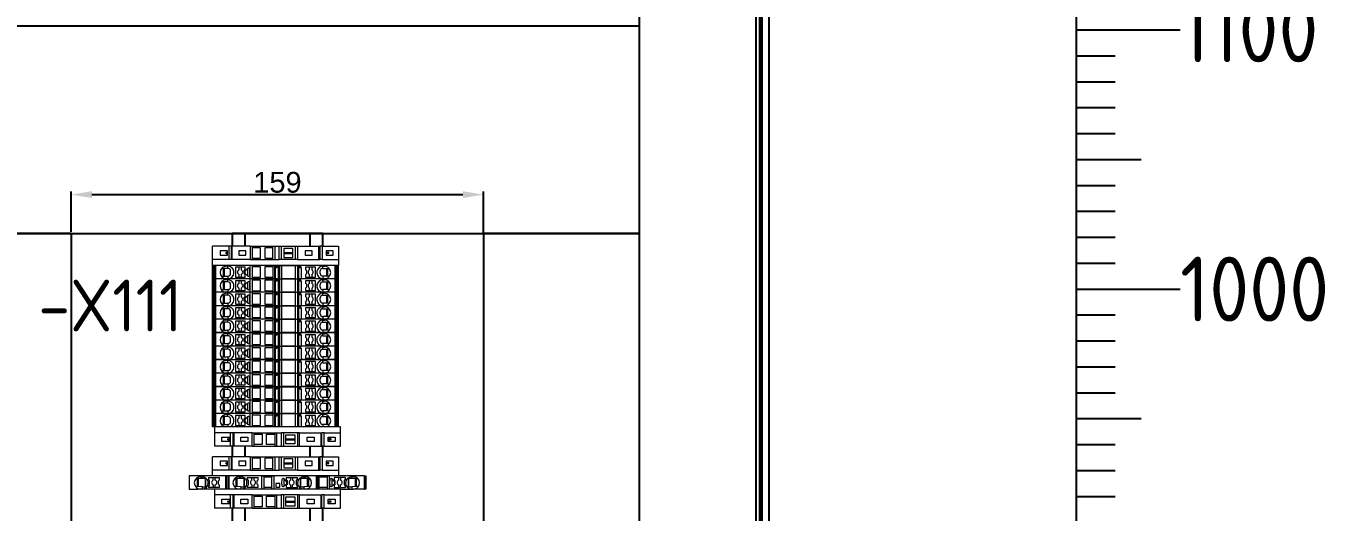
# Model space of a CAD drawing. Header units: millimetres. Extents: x 42356 to 50646, y 31507 to 39566.
# Drawn here: x 47916 to 48416, y 37380 to 37568 of the extents above; entities that cross this region are included whole.
import ezdxf
from ezdxf.enums import TextEntityAlignment as Align

# ---------------------------------------------------------------- set-up
doc = ezdxf.new("R2010")
doc.units = ezdxf.units.MM
doc.set_wipeout_variables(frame=1)
doc.layers.add('! NO PLOT !', color=7, linetype='Continuous', true_color=0xff75dd, plot=False)
doc.layers.add('000-PI-Oprema', color=30, linetype='Continuous', lineweight=5)
doc.layers.add('SI-ORMAR-Oprema', color=30, linetype='Continuous', lineweight=5)
for name, color, linetype in [('000-PI-ORMAR', 2, 'Continuous'), ('000-PI_TEXT', 7, 'Continuous'), ('002-PI-Kabelska kanalica', 150, 'Continuous'), ('004-PI-DIN Šina', 3, 'Continuous')]:
    doc.layers.add(name, color=color, linetype=linetype)
doc.styles.add('PI0', font='isocpeur.ttf', dxfattribs={"width": 0.9})
doc.styles.get("Standard").update_dxf_attribs({"font": 'arial.ttf'})
doc.dimstyles.new('ISO-25-lb', dxfattribs={"dimtxt": 8, "dimasz": 8, "dimexe": 1.25, "dimexo": 0.625, "dimtad": 1, "dimtxsty": 'Standard', "dimcen": 5, "dimadec": 0, "dimazin": 0, "dimtfac": 1, "dimtmove": 0, "dimatfit": 3, "dimfxl": 0, "dimarcsym": 0})

# ---------------------------------------------------------------- blocks, each defined once
blk = doc.blocks.new('SKALA_2100')
for p, q in [((6091.94, 12435.39), (6091.94, 11575.39)), ((6091.94, 12135.39), (6131.94, 12135.39)), ((6091.94, 12125.39), (6106.94, 12125.39)), ((6091.94, 12115.39), (6106.94, 12115.39)), ((6091.94, 12105.39), (6106.94, 12105.39)), ((6091.94, 12095.39), (6106.94, 12095.39)), ((6091.94, 12085.39), (6116.94, 12085.39)), ((6091.94, 12075.39), (6106.94, 12075.39)), ((6091.94, 12065.39), (6106.94, 12065.39)), ((6091.94, 12055.39), (6106.94, 12055.39)), ((6091.94, 12045.39), (6106.94, 12045.39)), ((6091.94, 12035.39), (6131.94, 12035.39)), ((6091.94, 12035.39), (6131.94, 12035.39)), ((6091.94, 12035.39), (6131.94, 12035.39)), ((6091.94, 12035.39), (6131.94, 12035.39)), ((6091.94, 12025.39), (6106.94, 12025.39)), ((6091.94, 12015.39), (6106.94, 12015.39)), ((6091.94, 12005.39), (6106.94, 12005.39)), ((6091.94, 11995.39), (6106.94, 11995.39)), ((6091.94, 11985.39), (6116.94, 11985.39)), ((6091.94, 11975.39), (6106.94, 11975.39)), ((6091.94, 11965.39), (6106.94, 11965.39)), ((6091.94, 11955.39), (6106.94, 11955.39))]:
    blk.add_line(p, q)
at = {"style": 'PI0', "width": 0.9}
for s, p in [('1100', (6131.94, 12135.39)), ('1000', (6131.94, 12035.39))]:
    blk.add_text(s, height=25, dxfattribs=at).set_placement(p, align=Align.MIDDLE_LEFT)
blk = doc.blocks.new('2000x800_montazna ploca')
at = {"layer": '000-PI-ORMAR'}
blk.add_line((-3634.67, 1646.19), (-3634.67, -243.81), dxfattribs=at)
blk = doc.blocks.new('*U134')
at = {"layer": '004-PI-DIN Šina'}
blk.add_lwpolyline([(650, -17.5), (650, 17.5), (0, 17.5), (0, -17.5)], close=True, dxfattribs=at)
for points in [[(0, 12.5), (650, 12.5)], [(0, -12.5), (650, -12.5)]]:
    blk.add_lwpolyline(points, dxfattribs=at)
blk = doc.blocks.new('*U319')
at = {"layer": '002-PI-Kabelska kanalica'}
for p, q in [((-20, 599), (60, 599)), ((-20, -100), (-20, 599)), ((60, -100), (60, 599))]:
    blk.add_line(p, q, dxfattribs=at)
blk = doc.blocks.new('*U133')
at = {"layer": '002-PI-Kabelska kanalica'}
for p, q in [((-20, -100), (-20, 552)), ((40, -100), (40, 552)), ((-20, -100), (40, -100))]:
    blk.add_line(p, q, dxfattribs=at)
blk = doc.blocks.new('PTTB 2.5-2BE')
blk.add_wipeout([(47277.48, 37124.32), (47277.48, 37119.17), (47345.63, 37119.17), (47345.63, 37124.32)])
at = {"layer": '000-PI-Oprema'}
for p, q in [((47277.48, 37124.32), (47277.48, 37119.17)), ((47291.48, 37124.32), (47277.48, 37124.32)), ((47280.18, 37123.27), (47280.23, 37123.22)), ((47280.73, 37123.22), (47280.23, 37123.22)), ((47280.73, 37120.13), (47280.73, 37123.22)), ((47280.88, 37123.22), (47280.73, 37123.22)), ((47280.88, 37123.22), (47280.88, 37120.13)), ((47281.13, 37123.22), (47280.88, 37123.22)), ((47281.13, 37120.13), (47281.13, 37123.22)), ((47282.48, 37123.22), (47281.13, 37123.22)), ((47281.88, 37123.97), (47282.48, 37123.97)), ((47282.48, 37123.22), (47282.48, 37123.97)), ((47283.81, 37123.22), (47282.48, 37123.22)), ((47283.81, 37120.08), (47283.81, 37123.22)), ((47283.91, 37123.22), (47283.81, 37123.22)), ((47284.93, 37123.62), (47286.78, 37123.62)), ((47284.93, 37123.62), (47284.93, 37123.11)), ((47285.43, 37122.51), (47284.93, 37123.11)), ((47286.78, 37123.62), (47287.58, 37123.62)), ((47286.78, 37122.61), (47286.78, 37123.62)), ((47287.58, 37123.62), (47289.23, 37123.62)), ((47287.58, 37122.61), (47287.58, 37123.62)), ((47288.83, 37122.35), (47289.23, 37122.75)), ((47289.23, 37122.75), (47289.23, 37123.62)), ((47291.48, 37124.32), (47291.48, 37119.17)), ((47291.48, 37124.32), (47292.11, 37124.32)), ((47292.65, 37124.32), (47292.11, 37124.32)), ((47292.11, 37124.32), (47292.11, 37119.17)), ((47292.77, 37124.32), (47292.65, 37124.32)), ((47292.65, 37124.32), (47292.65, 37119.17)), ((47305.56, 37124.32), (47292.77, 37124.32)), ((47292.77, 37124.32), (47292.77, 37119.17)), ((47295.13, 37123.27), (47295.18, 37123.22)), ((47295.68, 37123.22), (47295.18, 37123.22)), ((47295.68, 37120.13), (47295.68, 37123.22)), ((47295.83, 37123.22), (47295.68, 37123.22)), ((47295.83, 37123.22), (47295.83, 37120.13)), ((47296.08, 37123.22), (47295.83, 37123.22)), ((47296.08, 37120.13), (47296.08, 37123.22)), ((47297.43, 37123.22), (47296.08, 37123.22)), ((47296.83, 37123.97), (47297.43, 37123.97)), ((47297.43, 37123.22), (47297.43, 37123.97)), ((47298.76, 37123.22), (47297.43, 37123.22)), ((47298.76, 37120.08), (47298.76, 37123.22)), ((47298.86, 37123.22), (47298.76, 37123.22)), ((47299.88, 37123.62), (47299.88, 37123.11)), ((47299.88, 37123.62), (47301.73, 37123.62)), ((47300.38, 37122.51), (47299.88, 37123.11)), ((47301.73, 37122.61), (47301.73, 37123.62)), ((47301.73, 37123.62), (47302.53, 37123.62)), ((47302.53, 37123.62), (47304.18, 37123.62)), ((47302.53, 37122.61), (47302.53, 37123.62)), ((47303.78, 37122.35), (47304.18, 37122.75)), ((47304.18, 37122.75), (47304.18, 37123.62)), ((47305.56, 37124.32), (47306.28, 37124.32)), ((47305.56, 37119.17), (47305.56, 37124.32)), ((47306.28, 37124.32), (47306.28, 37123.75)), ((47309.43, 37124.32), (47306.28, 37124.32)), ((47306.28, 37123.75), (47306.28, 37119.75)), ((47309.43, 37123.75), (47306.28, 37123.75)), ((47309.43, 37123.75), (47309.43, 37124.32)), ((47309.43, 37124.32), (47310.15, 37124.32)), ((47309.43, 37119.75), (47309.43, 37123.75)), ((47326.48, 37124.32), (47310.15, 37124.32)), ((47310.15, 37124.32), (47310.15, 37119.17)), ((47313.28, 37122.79), (47313.18, 37121.7)), ((47314.11, 37120.27), (47314.11, 37123.12)), ((47315.08, 37122.15), (47314.13, 37123.1)), ((47314.98, 37123.62), (47314.98, 37122.75)), ((47314.98, 37123.62), (47316.63, 37123.62)), ((47314.98, 37122.75), (47315.38, 37122.35)), ((47316.63, 37123.62), (47316.63, 37122.61)), ((47316.63, 37123.62), (47317.43, 37123.62)), ((47317.43, 37123.62), (47319.28, 37123.62)), ((47317.43, 37123.62), (47317.43, 37122.61)), ((47319.28, 37123.11), (47318.78, 37122.51)), ((47319.28, 37123.11), (47319.28, 37123.62)), ((47320.4, 37123.22), (47320.3, 37123.22)), ((47321.73, 37123.22), (47320.4, 37123.22)), ((47320.4, 37123.22), (47320.4, 37120.08)), ((47321.73, 37123.97), (47322.33, 37123.97)), ((47321.73, 37123.22), (47321.73, 37123.97)), ((47323.08, 37123.22), (47321.73, 37123.22)), ((47323.33, 37123.22), (47323.08, 37123.22)), ((47323.08, 37123.22), (47323.08, 37120.13)), ((47323.48, 37123.22), (47323.33, 37123.22)), ((47323.33, 37120.13), (47323.33, 37123.22)), ((47323.98, 37123.22), (47323.48, 37123.22)), ((47323.48, 37123.22), (47323.48, 37120.13)), ((47323.98, 37123.22), (47324.03, 37123.27)), ((47326.48, 37124.32), (47326.58, 37124.32)), ((47326.48, 37124.32), (47326.48, 37119.17)), ((47326.58, 37124.32), (47326.58, 37119.17)), ((47326.58, 37124.32), (47326.69, 37124.32)), ((47326.69, 37124.32), (47326.69, 37119.17)), ((47326.69, 37124.32), (47327.13, 37124.32)), ((47327.68, 37124.32), (47327.13, 37124.32)), ((47327.13, 37119.17), (47327.13, 37124.32)), ((47327.68, 37123.75), (47327.68, 37124.32)), ((47330.83, 37124.32), (47327.68, 37124.32)), ((47327.68, 37119.75), (47327.68, 37123.75)), ((47330.83, 37123.75), (47327.68, 37123.75)), ((47330.83, 37124.32), (47331.55, 37124.32)), ((47330.83, 37123.75), (47330.83, 37124.32)), ((47330.83, 37119.75), (47330.83, 37123.75)), ((47344.98, 37124.32), (47331.55, 37124.32)), ((47331.55, 37124.32), (47331.55, 37119.17)), ((47331.78, 37122.79), (47331.68, 37121.7)), ((47332.61, 37120.27), (47332.61, 37123.12)), ((47333.58, 37122.15), (47332.63, 37123.1)), ((47333.48, 37123.62), (47333.48, 37122.75)), ((47335.13, 37123.62), (47333.48, 37123.62)), ((47333.48, 37122.75), (47333.88, 37122.35)), ((47335.13, 37123.62), (47335.13, 37122.61)), ((47335.93, 37123.62), (47335.13, 37123.62)), ((47337.78, 37123.62), (47335.93, 37123.62)), ((47335.93, 37123.62), (47335.93, 37122.61)), ((47337.78, 37123.11), (47337.28, 37122.51)), ((47337.78, 37123.11), (47337.78, 37123.62)), ((47338.9, 37123.22), (47338.8, 37123.22)), ((47338.9, 37123.22), (47338.9, 37120.08)), ((47340.23, 37123.22), (47338.9, 37123.22)), ((47340.83, 37123.97), (47340.23, 37123.97)), ((47340.23, 37123.22), (47340.23, 37123.97)), ((47341.58, 37123.22), (47340.23, 37123.22)), ((47341.58, 37123.22), (47341.58, 37120.13)), ((47341.83, 37123.22), (47341.58, 37123.22)), ((47341.83, 37120.13), (47341.83, 37123.22)), ((47341.98, 37123.22), (47341.83, 37123.22)), ((47341.98, 37123.22), (47341.98, 37120.13)), ((47342.48, 37123.22), (47341.98, 37123.22)), ((47342.48, 37123.22), (47342.53, 37123.27)), ((47344.98, 37124.32), (47345.08, 37124.32)), ((47344.98, 37124.32), (47344.98, 37119.17)), ((47345.08, 37124.32), (47345.19, 37124.32)), ((47345.08, 37124.32), (47345.08, 37119.17)), ((47345.19, 37124.32), (47345.19, 37119.17)), ((47345.19, 37124.32), (47345.63, 37124.32)), ((47345.63, 37124.32), (47345.63, 37119.17)), ((47277.48, 37119.17), (47280.88, 37119.17)), ((47280.45, 37120.14), (47280.18, 37119.87)), ((47282.48, 37120.1), (47280.45, 37120.14)), ((47280.88, 37119.39), (47280.88, 37119.17)), ((47281.88, 37119.17), (47280.88, 37119.17)), ((47282.48, 37119.17), (47281.88, 37119.17)), ((47282.48, 37120.1), (47282.48, 37119.17)), ((47283.48, 37119.17), (47282.48, 37119.17)), ((47283.48, 37119.39), (47283.48, 37119.17)), ((47291.48, 37119.17), (47283.48, 37119.17)), ((47285.43, 37120.88), (47284.93, 37120.28)), ((47284.93, 37120.28), (47284.93, 37119.77)), ((47286.78, 37119.77), (47284.93, 37119.77)), ((47285.43, 37120.88), (47285.43, 37122.51)), ((47286.78, 37120.78), (47286.78, 37119.77)), ((47287.58, 37119.77), (47286.78, 37119.77)), ((47287.58, 37119.77), (47287.58, 37120.78)), ((47289.23, 37119.77), (47287.58, 37119.77)), ((47288.83, 37121.04), (47288.83, 37122.35)), ((47288.83, 37121.04), (47289.23, 37120.64)), ((47289.23, 37119.77), (47289.23, 37120.64)), ((47291.48, 37119.17), (47292.11, 37119.17)), ((47292.65, 37119.17), (47292.11, 37119.17)), ((47292.77, 37119.17), (47292.65, 37119.17)), ((47295.83, 37119.17), (47292.77, 37119.17)), ((47295.4, 37120.14), (47295.13, 37119.87)), ((47297.43, 37120.1), (47295.4, 37120.14)), ((47295.83, 37119.39), (47295.83, 37119.17)), ((47295.83, 37119.17), (47296.83, 37119.17)), ((47297.43, 37119.17), (47296.83, 37119.17)), ((47297.43, 37120.1), (47297.43, 37119.17)), ((47298.43, 37119.17), (47297.43, 37119.17)), ((47298.43, 37119.39), (47298.43, 37119.17)), ((47298.43, 37119.17), (47305.56, 37119.17)), ((47300.38, 37120.88), (47299.88, 37120.28)), ((47299.88, 37120.28), (47299.88, 37119.77)), ((47301.73, 37119.77), (47299.88, 37119.77)), ((47300.38, 37120.88), (47300.38, 37122.51)), ((47301.73, 37120.78), (47301.73, 37119.77)), ((47302.53, 37119.77), (47301.73, 37119.77)), ((47302.53, 37119.77), (47302.53, 37120.78)), ((47304.18, 37119.77), (47302.53, 37119.77)), ((47303.78, 37121.04), (47303.78, 37122.35)), ((47303.78, 37121.04), (47304.18, 37120.64)), ((47304.18, 37119.77), (47304.18, 37120.64)), ((47305.56, 37119.17), (47306.28, 37119.17)), ((47309.43, 37119.75), (47306.28, 37119.75)), ((47306.28, 37119.75), (47306.28, 37119.17)), ((47309.43, 37119.17), (47306.28, 37119.17)), ((47309.43, 37119.17), (47309.43, 37119.75)), ((47309.43, 37119.17), (47310.15, 37119.17)), ((47320.73, 37119.17), (47310.15, 37119.17)), ((47310.93, 37121.37), (47310.93, 37119.87)), ((47312.43, 37121.37), (47310.93, 37121.37)), ((47310.93, 37119.87), (47312.43, 37119.87)), ((47312.43, 37119.87), (47312.43, 37121.37)), ((47313.18, 37121.7), (47313.28, 37120.6)), ((47315.38, 37121.04), (47314.98, 37120.64)), ((47314.98, 37120.64), (47314.98, 37119.77)), ((47314.98, 37119.77), (47316.63, 37119.77)), ((47315.38, 37121.04), (47315.38, 37122.35)), ((47316.63, 37120.78), (47316.63, 37119.77)), ((47316.63, 37119.77), (47317.43, 37119.77)), ((47317.43, 37119.77), (47317.43, 37120.78)), ((47317.43, 37119.77), (47319.28, 37119.77)), ((47318.78, 37122.51), (47318.78, 37120.88)), ((47318.78, 37120.88), (47319.28, 37120.28)), ((47319.28, 37119.77), (47319.28, 37120.28)), ((47320.73, 37119.17), (47320.73, 37119.39)), ((47320.73, 37119.17), (47321.73, 37119.17)), ((47323.76, 37120.14), (47321.73, 37120.1)), ((47321.73, 37120.1), (47321.73, 37119.17)), ((47321.73, 37119.17), (47322.33, 37119.17)), ((47323.33, 37119.17), (47322.33, 37119.17)), ((47323.33, 37119.17), (47323.33, 37119.39)), ((47326.48, 37119.17), (47323.33, 37119.17)), ((47324.03, 37119.87), (47323.76, 37120.14)), ((47326.48, 37119.17), (47326.58, 37119.17)), ((47326.58, 37119.17), (47326.69, 37119.17)), ((47326.69, 37119.17), (47327.13, 37119.17)), ((47327.68, 37119.17), (47327.13, 37119.17)), ((47330.83, 37119.75), (47327.68, 37119.75)), ((47327.68, 37119.17), (47327.68, 37119.75)), ((47330.83, 37119.17), (47327.68, 37119.17)), ((47330.83, 37119.17), (47330.83, 37119.75)), ((47330.83, 37119.17), (47331.55, 37119.17)), ((47331.55, 37119.17), (47339.23, 37119.17)), ((47331.68, 37121.7), (47331.78, 37120.6)), ((47333.88, 37121.04), (47333.48, 37120.64)), ((47333.48, 37120.64), (47333.48, 37119.77)), ((47333.48, 37119.77), (47335.13, 37119.77)), ((47333.88, 37121.04), (47333.88, 37122.35)), ((47335.13, 37120.78), (47335.13, 37119.77)), ((47335.13, 37119.77), (47335.93, 37119.77)), ((47335.93, 37119.77), (47335.93, 37120.78)), ((47335.93, 37119.77), (47337.78, 37119.77)), ((47337.28, 37122.51), (47337.28, 37120.88)), ((47337.28, 37120.88), (47337.78, 37120.28)), ((47337.78, 37119.77), (47337.78, 37120.28)), ((47339.23, 37119.17), (47339.23, 37119.39)), ((47339.23, 37119.17), (47340.23, 37119.17)), ((47342.26, 37120.14), (47340.23, 37120.1)), ((47340.23, 37120.1), (47340.23, 37119.17)), ((47340.23, 37119.17), (47340.83, 37119.17)), ((47341.83, 37119.17), (47340.83, 37119.17)), ((47341.83, 37119.17), (47341.83, 37119.39)), ((47344.98, 37119.17), (47341.83, 37119.17)), ((47342.53, 37119.87), (47342.26, 37120.14)), ((47344.98, 37119.17), (47345.08, 37119.17)), ((47345.08, 37119.17), (47345.19, 37119.17)), ((47345.63, 37119.17), (47345.19, 37119.17))]:
    blk.add_line(p, q, dxfattribs=at)
for centre, radius, start, end in [((47281.88, 37121.57), 2.4, 135, 225), ((47281.88, 37121.57), 2.4, 90, 135), ((47282.48, 37121.57), 2.4, 294.6243, 90), ((47296.83, 37121.57), 2.4, 135, 225), ((47296.83, 37121.57), 2.4, 90, 135), ((47297.43, 37121.57), 2.4, 294.6243, 90), ((47313.78, 37122.75), 0.5, 48.1806, 174.5597), ((47313.78, 37122.75), 0.5, 45, 48.1806), ((47321.73, 37121.57), 2.4, 90, 245.3757), ((47322.33, 37121.57), 2.4, 45, 90), ((47322.33, 37121.57), 2.4, 315, 45), ((47332.28, 37122.75), 0.5, 48.1806, 174.5597), ((47332.28, 37122.75), 0.5, 45, 48.1806), ((47340.23, 37121.57), 2.4, 90, 245.3757), ((47340.83, 37121.57), 2.4, 45, 90), ((47340.83, 37121.57), 2.4, 315, 45), ((47281.88, 37121.57), 2.4, 225, 245.3757), ((47281.88, 37121.57), 2.4, 245.3757, 270), ((47282.48, 37121.57), 2.4, 270, 294.6243), ((47287.18, 37121.7), 1, 113.5782, 246.4218), ((47287.18, 37121.7), 1, 293.5782, 66.4218), ((47296.83, 37121.57), 2.4, 225, 245.3757), ((47296.83, 37121.57), 2.4, 245.3757, 270), ((47297.43, 37121.57), 2.4, 270, 294.6243), ((47302.13, 37121.7), 1, 113.5782, 246.4218), ((47302.13, 37121.7), 1, 293.5782, 66.4218), ((47313.78, 37120.65), 0.5, 185.4403, 311.8194), ((47313.78, 37120.65), 0.5, 311.8194, 315), ((47317.03, 37121.7), 1, 113.5782, 246.4218), ((47317.03, 37121.7), 1, 293.5782, 66.4218), ((47321.73, 37121.57), 2.4, 245.3757, 270), ((47322.33, 37121.57), 2.4, 270, 294.6243), ((47322.33, 37121.57), 2.4, 294.6243, 315), ((47332.28, 37120.65), 0.5, 185.4403, 311.8194), ((47332.28, 37120.65), 0.5, 311.8194, 315), ((47335.53, 37121.7), 1, 113.5782, 246.4218), ((47335.53, 37121.7), 1, 293.5782, 66.4218), ((47340.23, 37121.57), 2.4, 245.3757, 270), ((47340.83, 37121.57), 2.4, 270, 294.6243), ((47340.83, 37121.57), 2.4, 294.6243, 315)]:
    blk.add_arc(centre, radius, start, end, dxfattribs=at)
for points in [[(47283.9, 37120.08), (47283.9, 37120.27), (47283.9, 37120.45), (47283.9, 37120.66), (47283.9, 37120.87), (47283.9, 37121.08), (47283.9, 37121.29), (47283.89, 37121.5), (47283.89, 37121.7), (47283.9, 37121.89), (47283.9, 37122.08), (47283.9, 37122.36), (47283.9, 37122.65), (47283.9, 37122.92), (47283.91, 37123.22)], [(47298.85, 37120.08), (47298.85, 37120.27), (47298.85, 37120.45), (47298.85, 37120.66), (47298.85, 37120.87), (47298.85, 37121.08), (47298.84, 37121.29), (47298.84, 37121.5), (47298.84, 37121.7), (47298.85, 37121.89), (47298.85, 37122.08), (47298.85, 37122.36), (47298.85, 37122.65), (47298.85, 37122.92), (47298.86, 37123.22)], [(47320.3, 37123.22), (47320.3, 37122.92), (47320.31, 37122.65), (47320.31, 37122.36), (47320.31, 37122.08), (47320.31, 37121.89), (47320.31, 37121.7), (47320.31, 37121.5), (47320.31, 37121.29), (47320.31, 37121.08), (47320.31, 37120.87), (47320.31, 37120.66), (47320.31, 37120.45), (47320.3, 37120.27), (47320.3, 37120.08)], [(47338.8, 37123.22), (47338.8, 37122.92), (47338.81, 37122.65), (47338.81, 37122.36), (47338.81, 37122.08), (47338.81, 37121.89), (47338.81, 37121.7), (47338.81, 37121.5), (47338.81, 37121.29), (47338.81, 37121.08), (47338.81, 37120.87), (47338.81, 37120.66), (47338.81, 37120.45), (47338.8, 37120.27), (47338.8, 37120.08)], [(47282.48, 37120.1), (47282.61, 37120.1), (47282.74, 37120.1), (47283, 37120.09), (47283.28, 37120.09), (47283.58, 37120.08), (47283.9, 37120.08)], [(47297.43, 37120.1), (47297.56, 37120.1), (47297.69, 37120.1), (47297.95, 37120.09), (47298.23, 37120.09), (47298.53, 37120.08), (47298.85, 37120.08)], [(47314.13, 37120.29), (47314.19, 37120.35), (47314.24, 37120.4), (47314.3, 37120.46), (47314.35, 37120.51)], [(47314.35, 37120.51), (47314.53, 37120.69), (47314.7, 37120.86), (47314.89, 37121.05), (47315.08, 37121.24)], [(47315.08, 37122.15), (47315.08, 37121.92), (47315.08, 37121.7), (47315.08, 37121.47), (47315.08, 37121.24)], [(47320.3, 37120.08), (47320.63, 37120.08), (47320.92, 37120.09), (47321.2, 37120.09), (47321.46, 37120.1), (47321.6, 37120.1), (47321.73, 37120.1)], [(47332.63, 37120.29), (47332.69, 37120.35), (47332.74, 37120.4), (47332.8, 37120.46), (47332.85, 37120.51)], [(47332.85, 37120.51), (47333.03, 37120.69), (47333.2, 37120.86), (47333.39, 37121.05), (47333.58, 37121.24)], [(47333.58, 37122.15), (47333.58, 37121.92), (47333.58, 37121.7), (47333.58, 37121.47), (47333.58, 37121.24)], [(47338.8, 37120.08), (47339.13, 37120.08), (47339.42, 37120.09), (47339.7, 37120.09), (47339.96, 37120.1), (47340.1, 37120.1), (47340.23, 37120.1)]]:
    blk.add_spline(points, degree=3, dxfattribs=at)
blk = doc.blocks.new('*U107')
blk.add_wipeout([(-24.3, 0), (24.3, 0), (24.3, -7.35), (-24.3, -7.35)])
at = {"layer": 'SI-ORMAR-Oprema'}
for p, q in [((24.3, 0), (-24.3, 0)), ((24.3, -7.35), (24.3, 0)), ((-24.3, 0), (-24.3, -7.35)), ((-18.03, -2.2), (-24.3, -2.2)), ((-21.4, -5.62), (-21.4, -3.92)), ((-21.4, -3.92), (-18.5, -3.92)), ((-19.01, -4.58), (-19.15, -4.58)), ((-19.15, -4.98), (-19.15, -4.58)), ((-19.01, -4.98), (-19.15, -4.98)), ((-19.01, -4.58), (-19.01, -4.98)), ((-19.01, -4.58), (-18.5, -4.58)), ((-19.01, -4.98), (-18.5, -4.98)), ((-18.5, -3.92), (-18.5, -4.58)), ((-18.5, -4.58), (-18.5, -4.98)), ((-18.5, -4.98), (-18.5, -5.62)), ((-18.03, -7.35), (-18.03, -2.2)), ((-17.1, -2.2), (-18.03, -2.2)), ((-17.1, -7.35), (-17.1, -2.2)), ((-17, -2.2), (-17.1, -2.2)), ((-17, -2.2), (-17, -7.35)), ((-16.74, -2.2), (-17, -2.2)), ((-16.74, -2.2), (-16.74, -7.35)), ((-9.72, -2.2), (-16.74, -2.2)), ((-14.15, -3.92), (-11.45, -3.92)), ((-14.15, -5.62), (-14.15, -3.92)), ((-11.45, -3.92), (-11.45, -5.62)), ((-9.72, -2.2), (-9, -2.2)), ((-9.72, -7.35), (-9.72, -2.2)), ((-9, -2.77), (-9, -2.2)), ((-9, -2.2), (-1, -2.2)), ((-9, -6.77), (-9, -2.77)), ((-9, -2.77), (-5.85, -2.77)), ((-5.85, -2.77), (-5.85, -6.77)), ((-4.15, -2.77), (-1, -2.77)), ((-4.15, -6.77), (-4.15, -2.77)), ((-1, -2.2), (-1, -2.77)), ((-1, -2.2), (-0.28, -2.2)), ((-1, -2.77), (-1, -6.77)), ((-0.28, -2.2), (1.39, -2.2)), ((-0.28, -7.35), (-0.28, -2.2)), ((2.32, -2.2), (1.39, -2.2)), ((1.39, -2.2), (1.39, -7.35)), ((7.69, -2.2), (2.32, -2.2)), ((2.32, -2.2), (2.32, -7.35)), ((3.22, -3.02), (6.67, -3.02)), ((3.22, -4.58), (3.22, -3.02)), ((3.22, -4.58), (6.67, -4.58)), ((3.22, -4.98), (3.22, -4.58)), ((3.22, -4.98), (6.67, -4.98)), ((3.22, -6.52), (3.22, -4.98)), ((6.67, -3.02), (6.67, -4.58)), ((6.67, -4.58), (6.67, -4.98)), ((6.67, -4.98), (6.67, -6.52)), ((7.69, -2.2), (7.69, -7.35)), ((8.51, -2.2), (7.69, -2.2)), ((8.51, -7.35), (8.51, -2.2)), ((8.51, -2.2), (16.74, -2.2)), ((11.45, -3.92), (14.15, -3.92)), ((11.45, -5.62), (11.45, -3.92)), ((14.15, -3.92), (14.15, -5.62)), ((16.74, -2.2), (16.74, -7.35)), ((16.74, -2.2), (17, -2.2)), ((17, -7.35), (17, -2.2)), ((17, -2.2), (17.1, -2.2)), ((18.03, -2.2), (17.1, -2.2)), ((17.1, -7.35), (17.1, -2.2)), ((18.03, -2.2), (24.3, -2.2)), ((18.03, -7.35), (18.03, -2.2)), ((19.55, -4.58), (19.55, -3.92)), ((19.55, -3.92), (22.25, -3.92)), ((19.55, -4.98), (19.55, -4.58)), ((19.55, -4.58), (19.89, -4.58)), ((19.55, -4.98), (19.89, -4.98)), ((19.55, -5.62), (19.55, -4.98)), ((19.89, -4.58), (19.89, -4.98)), ((20.59, -4.58), (19.89, -4.58)), ((20.59, -4.98), (19.89, -4.98)), ((20.59, -4.58), (20.59, -4.98)), ((22.25, -3.92), (22.25, -5.62)), ((-18.03, -7.35), (-24.3, -7.35)), ((-18.5, -5.62), (-21.4, -5.62)), ((-17.1, -7.35), (-18.03, -7.35)), ((-17, -7.35), (-17.1, -7.35)), ((-16.74, -7.35), (-17, -7.35)), ((-9.72, -7.35), (-16.74, -7.35)), ((-11.45, -5.62), (-14.15, -5.62)), ((-9.72, -7.35), (-9, -7.35)), ((-5.85, -6.77), (-9, -6.77)), ((-9, -7.35), (-9, -6.77)), ((-9, -7.35), (-1, -7.35)), ((-1, -6.77), (-4.15, -6.77)), ((-1, -6.77), (-1, -7.35)), ((-1, -7.35), (-0.28, -7.35)), ((-0.28, -7.35), (1.39, -7.35)), ((1.39, -7.35), (2.32, -7.35)), ((2.32, -7.35), (7.69, -7.35)), ((6.67, -6.52), (3.22, -6.52)), ((7.69, -7.35), (8.51, -7.35)), ((8.51, -7.35), (16.74, -7.35)), ((14.15, -5.62), (11.45, -5.62)), ((16.74, -7.35), (17, -7.35)), ((17, -7.35), (17.1, -7.35)), ((18.03, -7.35), (17.1, -7.35)), ((18.03, -7.35), (24.3, -7.35)), ((22.25, -5.62), (19.55, -5.62))]:
    blk.add_line(p, q, dxfattribs=at)
blk = doc.blocks.new('*U106')
blk.add_wipeout([(-24.3, -7.35), (24.3, -7.35), (24.3, 0), (-24.3, 0)])
at = {"layer": 'SI-ORMAR-Oprema'}
for p, q in [((-18.03, 0), (-24.3, 0)), ((-18.03, 0), (-18.03, -5.15)), ((-17.1, 0), (-18.03, 0)), ((-17.1, 0), (-17.1, -5.15)), ((-17, 0), (-17.1, 0)), ((-17, -5.15), (-17, 0)), ((-16.74, 0), (-17, 0)), ((-16.74, -5.15), (-16.74, 0)), ((-9.72, 0), (-16.74, 0)), ((-9.72, 0), (-9, 0)), ((-9.72, 0), (-9.72, -5.15)), ((-9, 0), (-9, -0.57)), ((-9, 0), (-1, 0)), ((-1, 0), (-0.28, 0)), ((-1, -0.57), (-1, 0)), ((-0.28, 0), (1.39, 0)), ((-0.28, 0), (-0.28, -5.15)), ((1.39, 0), (2.32, 0)), ((1.39, -5.15), (1.39, 0)), ((2.32, 0), (7.69, 0)), ((2.32, -5.15), (2.32, 0)), ((7.69, -5.15), (7.69, 0)), ((7.69, 0), (8.51, 0)), ((8.51, 0), (8.51, -5.15)), ((8.51, 0), (16.74, 0)), ((16.74, -5.15), (16.74, 0)), ((16.74, 0), (17, 0)), ((17, 0), (17, -5.15)), ((17, 0), (17.1, 0)), ((17.1, 0), (17.1, -5.15)), ((18.03, 0), (17.1, 0)), ((18.03, 0), (18.03, -5.15)), ((18.03, 0), (24.3, 0)), ((24.3, 0), (24.3, -7.35)), ((-24.3, -7.35), (-24.3, 0)), ((-21.4, -1.72), (-21.4, -3.42)), ((-18.5, -1.72), (-21.4, -1.72)), ((-21.4, -3.42), (-18.5, -3.42)), ((-19.01, -2.37), (-19.15, -2.37)), ((-19.15, -2.37), (-19.15, -2.77)), ((-19.01, -2.77), (-19.15, -2.77)), ((-19.01, -2.37), (-18.5, -2.37)), ((-19.01, -2.77), (-19.01, -2.37)), ((-19.01, -2.77), (-18.5, -2.77)), ((-18.5, -2.37), (-18.5, -1.72)), ((-18.5, -2.77), (-18.5, -2.37)), ((-18.5, -3.42), (-18.5, -2.77)), ((-14.15, -1.72), (-14.15, -3.42)), ((-11.45, -1.72), (-14.15, -1.72)), ((-14.15, -3.42), (-11.45, -3.42)), ((-11.45, -3.42), (-11.45, -1.72)), ((-9, -0.57), (-9, -4.57)), ((-5.85, -0.57), (-9, -0.57)), ((-9, -4.57), (-9, -5.15)), ((-9, -4.57), (-5.85, -4.57)), ((-5.85, -4.57), (-5.85, -0.57)), ((-4.15, -0.57), (-4.15, -4.57)), ((-1, -0.57), (-4.15, -0.57)), ((-4.15, -4.57), (-1, -4.57)), ((-1, -4.57), (-1, -0.57)), ((-1, -5.15), (-1, -4.57)), ((6.67, -0.82), (3.22, -0.82)), ((3.22, -0.82), (3.22, -2.37)), ((3.22, -2.37), (6.67, -2.37)), ((3.22, -2.37), (3.22, -2.77)), ((3.22, -2.77), (6.67, -2.77)), ((3.22, -2.77), (3.22, -4.32)), ((3.22, -4.32), (6.67, -4.32)), ((6.67, -2.37), (6.67, -0.82)), ((6.67, -2.77), (6.67, -2.37)), ((6.67, -4.32), (6.67, -2.77)), ((11.45, -1.72), (11.45, -3.42)), ((14.15, -1.72), (11.45, -1.72)), ((11.45, -3.42), (14.15, -3.42)), ((14.15, -3.42), (14.15, -1.72)), ((22.25, -1.72), (19.55, -1.72)), ((19.55, -1.72), (19.55, -2.37)), ((19.55, -2.37), (19.89, -2.37)), ((19.55, -2.37), (19.55, -2.77)), ((19.55, -2.77), (19.55, -3.42)), ((19.55, -2.77), (19.89, -2.77)), ((19.55, -3.42), (22.25, -3.42)), ((20.59, -2.37), (19.89, -2.37)), ((19.89, -2.77), (19.89, -2.37)), ((20.59, -2.77), (19.89, -2.77)), ((20.59, -2.77), (20.59, -2.37)), ((22.25, -3.42), (22.25, -1.72)), ((-18.03, -5.15), (-24.3, -5.15)), ((24.3, -7.35), (-24.3, -7.35)), ((-17.1, -5.15), (-18.03, -5.15)), ((-17, -5.15), (-17.1, -5.15)), ((-16.74, -5.15), (-17, -5.15)), ((-9.72, -5.15), (-16.74, -5.15)), ((-9.72, -5.15), (-9, -5.15)), ((-9, -5.15), (-1, -5.15)), ((-1, -5.15), (-0.28, -5.15)), ((-0.28, -5.15), (1.39, -5.15)), ((2.32, -5.15), (1.39, -5.15)), ((7.69, -5.15), (2.32, -5.15)), ((8.51, -5.15), (7.69, -5.15)), ((8.51, -5.15), (16.74, -5.15)), ((16.74, -5.15), (17, -5.15)), ((17, -5.15), (17.1, -5.15)), ((18.03, -5.15), (17.1, -5.15)), ((18.03, -5.15), (24.3, -5.15))]:
    blk.add_line(p, q, dxfattribs=at)
blk = doc.blocks.new('*U115')
blk.add_wipeout([(47227.3, 37326.63), (47227.3, 37321.48), (47275.9, 37321.48), (47275.9, 37326.63)])
at = {"layer": '000-PI-Oprema'}
for p, q in [((47227.3, 37321.48), (47227.3, 37326.63)), ((47227.85, 37326.63), (47227.3, 37326.63)), ((47228.39, 37326.63), (47227.85, 37326.63)), ((47227.85, 37321.48), (47227.85, 37326.63)), ((47228.39, 37321.48), (47228.39, 37326.63)), ((47228.56, 37326.63), (47228.39, 37326.63)), ((47228.56, 37321.48), (47228.56, 37326.63)), ((47241.88, 37326.63), (47228.56, 37326.63)), ((47231, 37325.48), (47230.9, 37325.58)), ((47231.45, 37325.48), (47231, 37325.48)), ((47231.45, 37325.48), (47231.45, 37322.48)), ((47231.6, 37325.48), (47231.45, 37325.48)), ((47231.6, 37322.48), (47231.6, 37325.48)), ((47231.85, 37325.48), (47231.6, 37325.48)), ((47231.85, 37325.48), (47231.85, 37322.48)), ((47233.2, 37325.48), (47231.85, 37325.48)), ((47233.2, 37326.28), (47232.6, 37326.28)), ((47233.2, 37325.48), (47233.2, 37326.28)), ((47233.3, 37325.48), (47233.2, 37325.48)), ((47237.55, 37325.88), (47236.15, 37325.88)), ((47236.15, 37325.88), (47236.15, 37322.08)), ((47238.35, 37325.88), (47237.55, 37325.88)), ((47237.55, 37324.9), (47237.55, 37325.88)), ((47237.55, 37322.08), (47237.55, 37323.07)), ((47239.95, 37325.88), (47238.35, 37325.88)), ((47238.35, 37325.88), (47238.35, 37324.9)), ((47238.35, 37323.07), (47238.35, 37322.08)), ((47239.55, 37324.58), (47239.95, 37324.98)), ((47239.55, 37323.38), (47239.55, 37324.58)), ((47239.95, 37322.98), (47239.55, 37323.38)), ((47239.95, 37324.98), (47239.95, 37325.88)), ((47240.78, 37325.37), (47240.78, 37322.6)), ((47241.88, 37321.48), (47241.88, 37326.63)), ((47242.6, 37326.63), (47241.88, 37326.63)), ((47242.6, 37326.63), (47242.6, 37326.06)), ((47250.6, 37326.63), (47242.6, 37326.63)), ((47242.6, 37326.06), (47242.6, 37322.06)), ((47245.75, 37326.06), (47242.6, 37326.06)), ((47245.75, 37322.06), (47245.75, 37326.06)), ((47247.45, 37326.06), (47247.45, 37322.06)), ((47250.6, 37326.06), (47247.45, 37326.06)), ((47250.6, 37326.63), (47250.6, 37326.06)), ((47251.32, 37326.63), (47250.6, 37326.63)), ((47250.6, 37326.06), (47250.6, 37322.06)), ((47251.32, 37326.63), (47251.75, 37326.63)), ((47251.32, 37321.48), (47251.32, 37326.63)), ((47251.65, 37321.48), (47251.65, 37325.83)), ((47251.65, 37325.83), (47251.75, 37325.83)), ((47251.75, 37325.83), (47251.75, 37326.63)), ((47252.21, 37326.63), (47251.75, 37326.63)), ((47251.75, 37325.83), (47252.21, 37325.83)), ((47252.21, 37326.63), (47252.56, 37326.63)), ((47252.21, 37325.83), (47252.21, 37326.63)), ((47253.07, 37326.63), (47252.56, 37326.63)), ((47252.56, 37326.63), (47252.56, 37321.48)), ((47253.07, 37326.63), (47253.07, 37321.48)), ((47253.07, 37326.63), (47253.98, 37326.63)), ((47253.98, 37321.48), (47253.98, 37326.63)), ((47253.98, 37326.63), (47259.12, 37326.63)), ((47259.12, 37326.63), (47259.12, 37321.48)), ((47259.12, 37326.63), (47260.03, 37326.63)), ((47260.03, 37326.63), (47260.03, 37321.48)), ((47260.03, 37326.63), (47260.54, 37326.63)), ((47260.54, 37321.48), (47260.54, 37326.63)), ((47260.54, 37326.63), (47260.89, 37326.63)), ((47260.89, 37325.83), (47260.89, 37326.63)), ((47261.35, 37326.63), (47260.89, 37326.63)), ((47260.89, 37325.83), (47261.35, 37325.83)), ((47261.35, 37325.83), (47261.35, 37326.63)), ((47274.65, 37326.63), (47261.35, 37326.63)), ((47261.35, 37325.83), (47261.45, 37325.83)), ((47261.45, 37325.83), (47261.45, 37321.48)), ((47264.75, 37325.88), (47263.15, 37325.88)), ((47263.15, 37325.88), (47263.15, 37324.98)), ((47263.15, 37324.98), (47263.55, 37324.58)), ((47263.55, 37323.38), (47263.15, 37322.98)), ((47263.55, 37324.58), (47263.55, 37323.38)), ((47264.75, 37324.9), (47264.75, 37325.88)), ((47265.55, 37325.88), (47264.75, 37325.88)), ((47264.75, 37322.08), (47264.75, 37323.07)), ((47265.55, 37325.88), (47265.55, 37324.9)), ((47266.95, 37325.88), (47265.55, 37325.88)), ((47265.55, 37323.07), (47265.55, 37322.08)), ((47266.95, 37322.08), (47266.95, 37325.88)), ((47268.8, 37323.48), (47268.8, 37324.48)), ((47269.8, 37325.48), (47269.9, 37325.48)), ((47269.9, 37326.28), (47270.5, 37326.28)), ((47269.9, 37325.48), (47269.9, 37326.28)), ((47269.9, 37325.48), (47271.25, 37325.48)), ((47271.25, 37325.48), (47271.25, 37322.48)), ((47271.25, 37325.48), (47271.5, 37325.48)), ((47271.5, 37322.48), (47271.5, 37325.48)), ((47271.5, 37325.48), (47271.65, 37325.48)), ((47271.65, 37325.48), (47271.65, 37322.48)), ((47271.65, 37325.48), (47272.1, 37325.48)), ((47272.1, 37325.48), (47272.2, 37325.58)), ((47274.65, 37321.48), (47274.65, 37326.63)), ((47274.65, 37326.63), (47274.82, 37326.63)), ((47274.82, 37321.48), (47274.82, 37326.63)), ((47274.82, 37326.63), (47275.35, 37326.63)), ((47275.35, 37321.48), (47275.35, 37326.63)), ((47275.35, 37326.63), (47275.9, 37326.63)), ((47275.9, 37321.48), (47275.9, 37326.63)), ((47227.85, 37321.48), (47227.3, 37321.48)), ((47228.39, 37321.48), (47227.85, 37321.48)), ((47228.56, 37321.48), (47228.39, 37321.48)), ((47231.6, 37321.48), (47228.56, 37321.48)), ((47230.9, 37322.19), (47231.2, 37322.48)), ((47231.2, 37322.48), (47231.45, 37322.48)), ((47231.45, 37322.48), (47231.6, 37322.48)), ((47231.6, 37322.48), (47231.85, 37322.48)), ((47231.6, 37321.7), (47231.6, 37321.48)), ((47232.6, 37321.48), (47231.6, 37321.48)), ((47231.85, 37322.48), (47233.2, 37322.48)), ((47232.6, 37321.48), (47233.2, 37321.48)), ((47233.3, 37322.48), (47233.2, 37322.48)), ((47233.2, 37322.48), (47233.2, 37321.48)), ((47234.2, 37321.48), (47233.2, 37321.48)), ((47234.2, 37321.48), (47234.2, 37321.7)), ((47234.2, 37321.48), (47241.88, 37321.48)), ((47236.15, 37322.08), (47237.55, 37322.08)), ((47237.55, 37322.08), (47238.35, 37322.08)), ((47238.35, 37322.08), (47239.95, 37322.08)), ((47239.95, 37322.08), (47239.95, 37322.98)), ((47242.6, 37321.48), (47241.88, 37321.48)), ((47242.6, 37322.06), (47245.75, 37322.06)), ((47242.6, 37322.06), (47242.6, 37321.48)), ((47250.6, 37321.48), (47242.6, 37321.48)), ((47247.45, 37322.06), (47250.6, 37322.06)), ((47250.6, 37322.06), (47250.6, 37321.48)), ((47251.32, 37321.48), (47250.6, 37321.48)), ((47251.32, 37321.48), (47251.65, 37321.48)), ((47251.65, 37321.48), (47252.56, 37321.48)), ((47253.07, 37321.48), (47252.56, 37321.48)), ((47253.07, 37321.48), (47253.98, 37321.48)), ((47259.12, 37321.48), (47253.98, 37321.48)), ((47259.12, 37321.48), (47260.03, 37321.48)), ((47260.03, 37321.48), (47260.54, 37321.48)), ((47260.54, 37321.48), (47261.45, 37321.48)), ((47268.9, 37321.48), (47261.45, 37321.48)), ((47263.15, 37322.98), (47263.15, 37322.08)), ((47263.15, 37322.08), (47264.75, 37322.08)), ((47264.75, 37322.08), (47265.55, 37322.08)), ((47265.55, 37322.08), (47266.95, 37322.08)), ((47268.9, 37321.48), (47268.9, 37321.7)), ((47268.9, 37321.48), (47269.9, 37321.48)), ((47269.8, 37322.48), (47269.9, 37322.48)), ((47271.25, 37322.48), (47269.9, 37322.48)), ((47269.9, 37322.48), (47269.9, 37321.48)), ((47270.5, 37321.48), (47269.9, 37321.48)), ((47271.5, 37321.48), (47270.5, 37321.48)), ((47271.5, 37322.48), (47271.25, 37322.48)), ((47271.65, 37322.48), (47271.5, 37322.48)), ((47271.5, 37321.7), (47271.5, 37321.48)), ((47274.65, 37321.48), (47271.5, 37321.48)), ((47271.9, 37322.48), (47271.65, 37322.48)), ((47272.2, 37322.19), (47271.9, 37322.48)), ((47274.65, 37321.48), (47274.82, 37321.48)), ((47274.82, 37321.48), (47275.35, 37321.48)), ((47275.35, 37321.48), (47275.9, 37321.48))]:
    blk.add_line(p, q, dxfattribs=at)
for centre, radius, start, end in [((47232.6, 37323.88), 2.4, 135, 225), ((47232.6, 37323.88), 2.4, 90, 135), ((47233.2, 37323.88), 2.4, 294.6243, 90), ((47233.3, 37324.48), 1, 0, 90), ((47233.3, 37323.48), 1, 270, 360), ((47237.95, 37323.98), 1, 113.5782, 246.4218), ((47237.95, 37323.98), 1, 293.5782, 66.4218), ((47241.15, 37325.03), 0.5, 5.4406, 134.9997), ((47265.15, 37323.98), 1, 113.5782, 246.4218), ((47265.15, 37323.98), 1, 293.5782, 66.4218), ((47269.9, 37323.88), 2.4, 90, 245.3757), ((47269.8, 37324.48), 1, 90, 180), ((47269.8, 37323.48), 1, 180, 270), ((47270.5, 37323.88), 2.4, 45, 90), ((47270.5, 37323.88), 2.4, 315, 45), ((47232.6, 37323.88), 2.4, 225, 245.3757), ((47232.6, 37323.88), 2.4, 245.3757, 270), ((47233.2, 37323.88), 2.4, 270, 294.6243), ((47241.15, 37322.93), 0.5, 225, 354.5597), ((47269.9, 37323.88), 2.4, 245.3757, 270), ((47270.5, 37323.88), 2.4, 270, 294.6243), ((47270.5, 37323.88), 2.4, 294.6243, 315)]:
    blk.add_arc(centre, radius, start, end, dxfattribs=at)
for points in [[(47234.3, 37323.48), (47234.3, 37323.61), (47234.3, 37323.74), (47234.3, 37323.87), (47234.3, 37324.01), (47234.3, 37324.14), (47234.3, 37324.26), (47234.3, 37324.38), (47234.3, 37324.48)], [(47240.78, 37325.37), (47240.55, 37325.14), (47240.32, 37324.91), (47240.09, 37324.68), (47239.85, 37324.44)], [(47239.85, 37323.53), (47239.85, 37323.76), (47239.85, 37323.98), (47239.85, 37324.21), (47239.85, 37324.44)], [(47240.78, 37322.6), (47240.55, 37322.83), (47240.32, 37323.05), (47240.09, 37323.29), (47239.85, 37323.53)], [(47240.8, 37325.39), (47240.79, 37325.38), (47240.78, 37325.37)], [(47241.75, 37323.98), (47241.73, 37324.26), (47241.7, 37324.53), (47241.67, 37324.81), (47241.65, 37325.08)], [(47241.65, 37322.89), (47241.67, 37323.16), (47241.7, 37323.44), (47241.73, 37323.71), (47241.75, 37323.98)], [(47240.8, 37322.58), (47240.79, 37322.59), (47240.78, 37322.6)]]:
    blk.add_spline(points, degree=3, dxfattribs=at)
blk = doc.blocks.new('*U363')
at = {"layer": '000-PI-Oprema'}
blk.add_blockref('*U115', (-47251.6, -37324.06), dxfattribs=at)
blk = doc.blocks.new('*U364')
at = {"layer": '000-PI-Oprema', "color": 0, "linetype": 'ByBlock', "lineweight": -2, "transparency": 16777216}
blk.add_blockref('*U363', (0, 0), dxfattribs=at)
blk.add_blockref('*U363', (0, -5.2), dxfattribs=at)
blk.add_blockref('*U363', (0, -10.4), dxfattribs=at)
blk.add_blockref('*U363', (0, -15.6), dxfattribs=at)
blk.add_blockref('*U363', (0, -20.8), dxfattribs=at)
blk.add_blockref('*U363', (0, -26), dxfattribs=at)
blk.add_blockref('*U363', (0, -31.2), dxfattribs=at)
blk.add_blockref('*U363', (0, -36.4), dxfattribs=at)
blk.add_blockref('*U363', (0, -41.6), dxfattribs=at)
blk.add_blockref('*U363', (0, -46.8), dxfattribs=at)
blk.add_blockref('*U363', (0, -52), dxfattribs=at)
blk.add_blockref('*U363', (0, -57.2), dxfattribs=at)
blk = doc.blocks.new('*D368')
at = {"layer": '! NO PLOT !', "color": 0, "linetype": 'Continuous', "lineweight": -2, "ltscale": 0.25, "transparency": 16777216}
for p, q in [((47933.03, 37488.14), (47933.03, 37503.7)), ((48092.03, 37488.14), (48092.03, 37503.7)), ((47941.03, 37502.45), (48084.03, 37502.45))]:
    blk.add_line(p, q, dxfattribs=at)
at = {"layer": '! NO PLOT !', "color": 0, "ltscale": 0.25, "transparency": 16777216}
for points in [[(47941.03, 37503.78), (47941.03, 37501.11), (47933.03, 37502.45)], [(48084.03, 37503.78), (48084.03, 37501.11), (48092.03, 37502.45)]]:
    blk.add_solid(points, dxfattribs=at)
at = {"layer": 'Defpoints', "color": 0, "ltscale": 0.25, "transparency": 16777216}
for p in [(48092.03, 37502.45), (47933.03, 37487.52), (48092.03, 37487.52)]:
    blk.add_point(p, dxfattribs=at)
at = {"layer": '! NO PLOT !', "color": 0, "ltscale": 0.25, "transparency": 16777216, "insert": (48012.53, 37507.16), "char_height": 8, "attachment_point": 5}
blk.add_mtext('159', dxfattribs=at)

msp = doc.modelspace()

# ---------------------------------------------------------------- linework, layer by layer
at = {"layer": '! NO PLOT !', "ltscale": 0.25}
msp.add_line((48092.026, 37487.519), (48092.026, 37495.921), dxfattribs=at)
at = {"layer": '000-PI-ORMAR'}
for p, q in [((48197.026, 38559.519), (48197.026, 36575.019)), ((48198.526, 38559.519), (48198.526, 36575.019)), ((48198.538, 36575.019), (48198.538, 38559.519)), ((48199.307, 38539.019), (48199.307, 36588.019)), ((48202.026, 38539.019), (48202.026, 36588.019))]:
    msp.add_line(p, q, dxfattribs=at)

# ---------------------------------------------------------------- block references
for name, p in [('SKALA_2100', (42228.591, 25430.634)), ('2000x800_montazna ploca', (51786.695, 36861.332))]:
    msp.add_blockref(name, p)
for name, p, rotation in [('*U319', (47553.026, 37547.519), 270), ('*U133', (47913.026, 37387.519), 180), ('*U134', (48012.526, 37487.519), 270), ('*U133', (48132.026, 37387.519), 180)]:
    msp.add_blockref(name, p, dxfattribs=dict(rotation=rotation))

# ---------------------------------------------------------------- texts
at = {"layer": '000-PI_TEXT', "style": 'PI0', "width": 0.9}
msp.add_text('-X111', height=20, dxfattribs=at).set_placement((47948.138, 37459.674), align=Align.MIDDLE)

# ---------------------------------------------------------------- dimensions: what is measured, and where the dimension line sits
at = {"layer": '! NO PLOT !', "ltscale": 0.25}
dim = msp.add_linear_dim(base=(48092.026, 37502.447), p1=(47933.026, 37487.519), p2=(48092.026, 37487.519), dimstyle='ISO-25-lb', dxfattribs=at)
dim.commit()
dim.dimension.update_dxf_attribs({"geometry": '*D368', "text_midpoint": (48012.526, 37507.157)})

# ---------------------------------------------------------------- next in the draw order: block references
at = {"layer": '000-PI-Oprema'}
msp.add_blockref('PTTB 2.5-2BE', (700.973, 269.668), dxfattribs=at)
at = {"layer": 'SI-ORMAR-Oprema'}
msp.add_blockref('*U106', (48011.797, 37482.519), dxfattribs=at)

# ---------------------------------------------------------------- next in the draw order: block references
at = {"layer": '000-PI-Oprema'}
for name, p in [('*U364', (48011.797, 37472.594)), ('*U107', (48012.526, 37388.838))]:
    msp.add_blockref(name, p, dxfattribs=at)
at = {"layer": 'SI-ORMAR-Oprema'}
msp.add_blockref('*U106', (48011.797, 37401.338), dxfattribs=at)

# ---------------------------------------------------------------- next in the draw order: block references
at = {"layer": '000-PI-Oprema'}
msp.add_blockref('*U107', (48012.526, 37412.819), dxfattribs=at)

doc.saveas('drawing.dxf')
